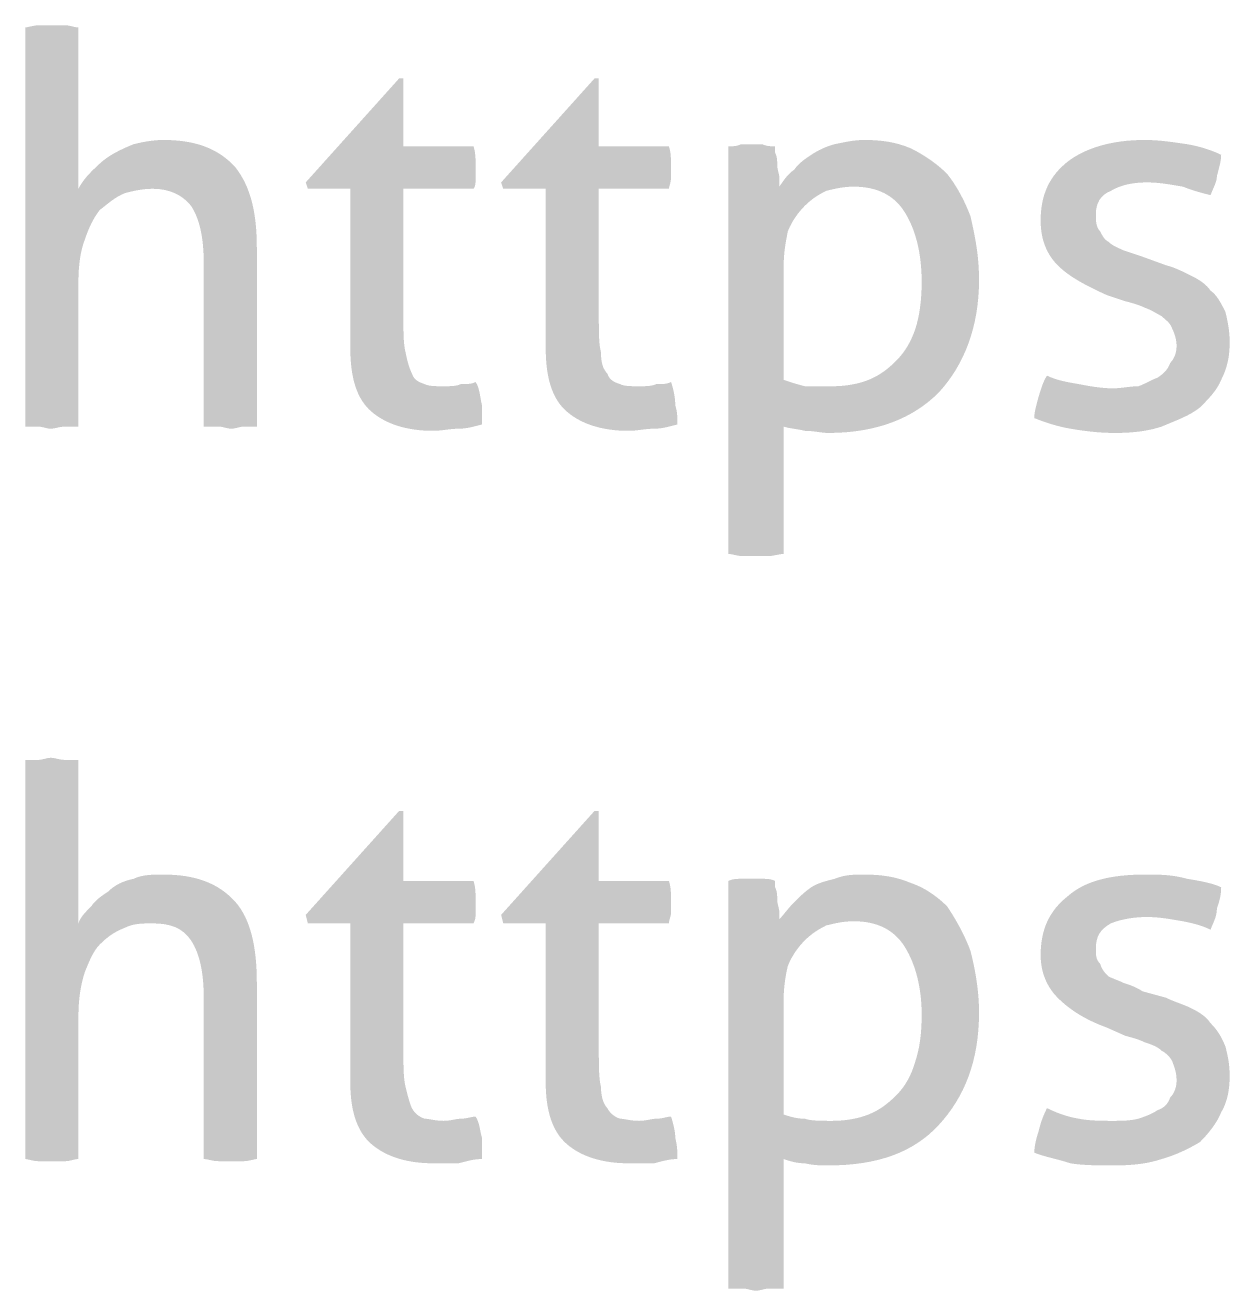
# Model space of a CAD drawing. Header units: millimetres. Extents: x 50 to 239, y 17 to 185.
# Drawn here: x 77.76 to 87.14, y 16.74 to 26.6 of the extents above; entities that cross this region are included whole.
import ezdxf

# ---------------------------------------------------------------- set-up
doc = ezdxf.new("R2010")
doc.units = ezdxf.units.MM
doc.header["$MEASUREMENT"] = 0
doc.layers.get('0').update_dxf_attribs({"linetype": 'CONTINUOUS'})

msp = doc.modelspace()

# ---------------------------------------------------------------- hatches: boundary and pattern name
at = {"true_color": 0x000007}
h = msp.add_hatch(color=0, dxfattribs=at)
edge = h.paths.add_edge_path()
edge.add_spline(control_points=[(77.7565, 26.5849), (77.7731, 26.5849), (77.8227, 26.6014), (77.8558, 26.6014), (77.8558, 26.6014), (77.8889, 26.6014), (77.922, 26.6014), (77.9551, 26.6014), (77.9551, 26.6014), (77.9882, 26.6014), (78.0213, 26.6014), (78.0709, 26.6014), (78.0709, 26.6014), (78.104, 26.6014), (78.1371, 26.5849), (78.1702, 26.5849)], knot_values=[0, 0, 0, 0, 0.0625, 0.0625, 0.0625, 0.0625, 0.125, 0.125, 0.125, 0.125, 0.1875, 0.1875, 0.1875, 0.1875, 1, 1, 1, 1], degree=3, periodic=0)
edge.add_line((78.1702, 26.5849), (78.1702, 25.3273))
edge.add_spline(control_points=[(78.1702, 25.3273), (78.1867, 25.3603), (78.2198, 25.41), (78.2695, 25.4596), (78.2695, 25.4596), (78.3026, 25.4927), (78.3522, 25.5424), (78.4019, 25.5755), (78.4019, 25.5755), (78.4515, 25.6086), (78.5177, 25.6417), (78.6004, 25.6747), (78.6004, 25.6747), (78.6666, 25.6913), (78.7494, 25.7078), (78.8321, 25.7078), (78.8321, 25.7078), (79.0803, 25.7078), (79.2623, 25.6417), (79.3947, 25.4927), (79.3947, 25.4927), (79.5105, 25.3438), (79.5602, 25.1452), (79.5602, 24.8639)], knot_values=[0, 0, 0, 0, 0.041667, 0.041667, 0.041667, 0.041667, 0.083333, 0.083333, 0.083333, 0.083333, 0.125, 0.125, 0.125, 0.125, 0.166667, 0.166667, 0.166667, 0.166667, 0.208333, 0.208333, 0.208333, 0.208333, 1, 1, 1, 1], degree=3, periodic=0)
edge.add_line((79.5602, 24.8639), (79.5602, 23.4739))
edge.add_spline(control_points=[(79.5602, 23.4739), (79.5436, 23.4739), (79.494, 23.4739), (79.4609, 23.4739), (79.4609, 23.4739), (79.4278, 23.4739), (79.3947, 23.4574), (79.3616, 23.4574), (79.3616, 23.4574), (79.3285, 23.4574), (79.2954, 23.4739), (79.2623, 23.4739), (79.2623, 23.4739), (79.2127, 23.4739), (79.1796, 23.4739), (79.1465, 23.4739)], knot_values=[0, 0, 0, 0, 0.0625, 0.0625, 0.0625, 0.0625, 0.125, 0.125, 0.125, 0.125, 0.1875, 0.1875, 0.1875, 0.1875, 1, 1, 1, 1], degree=3, periodic=0)
edge.add_line((79.1465, 23.4739), (79.1465, 24.7481))
edge.add_spline(control_points=[(79.1465, 24.7481), (79.1465, 24.9467), (79.1134, 25.0956), (79.0472, 25.1949), (79.0472, 25.1949), (78.981, 25.2776), (78.8817, 25.3273), (78.7494, 25.3273), (78.7494, 25.3273), (78.6666, 25.3273), (78.6004, 25.3107), (78.5342, 25.2942), (78.5342, 25.2942), (78.4515, 25.2611), (78.4019, 25.2114), (78.3357, 25.1618), (78.3357, 25.1618), (78.286, 25.0956), (78.2529, 25.0294), (78.2198, 24.9301), (78.2198, 24.9301), (78.1867, 24.8474), (78.1702, 24.7315), (78.1702, 24.5992)], knot_values=[0, 0, 0, 0, 0.041667, 0.041667, 0.041667, 0.041667, 0.083333, 0.083333, 0.083333, 0.083333, 0.125, 0.125, 0.125, 0.125, 0.166667, 0.166667, 0.166667, 0.166667, 0.208333, 0.208333, 0.208333, 0.208333, 1, 1, 1, 1], degree=3, periodic=0)
edge.add_line((78.1702, 24.5992), (78.1702, 23.4739))
edge.add_spline(control_points=[(78.1702, 23.4739), (78.1371, 23.4739), (78.104, 23.4739), (78.0709, 23.4739), (78.0709, 23.4739), (78.0213, 23.4739), (77.9882, 23.4574), (77.9551, 23.4574), (77.9551, 23.4574), (77.922, 23.4574), (77.8889, 23.4739), (77.8558, 23.4739), (77.8558, 23.4739), (77.8227, 23.4739), (77.7731, 23.4739), (77.7565, 23.4739)], knot_values=[0, 0, 0, 0, 0.0625, 0.0625, 0.0625, 0.0625, 0.125, 0.125, 0.125, 0.125, 0.1875, 0.1875, 0.1875, 0.1875, 1, 1, 1, 1], degree=3, periodic=0)
edge.add_line((77.7565, 23.4739), (77.7565, 26.5849))
h = msp.add_hatch(color=0, dxfattribs=at)
edge = h.paths.add_edge_path()
edge.add_line((80.2883, 25.3273), (79.9573, 25.3273))
edge.add_line((79.9573, 25.3273), (79.9408, 25.3769))
edge.add_line((79.9408, 25.3769), (80.6689, 26.1877))
edge.add_line((80.6689, 26.1877), (80.702, 26.1877))
edge.add_line((80.702, 26.1877), (80.702, 25.6582))
edge.add_line((80.702, 25.6582), (81.248, 25.6582))
edge.add_spline(control_points=[(81.248, 25.6582), (81.2646, 25.6086), (81.2646, 25.5589), (81.2646, 25.4927), (81.2646, 25.4927), (81.2646, 25.4596), (81.2646, 25.4265), (81.2646, 25.41), (81.2646, 25.41), (81.2646, 25.3769), (81.2646, 25.3438), (81.248, 25.3273)], knot_values=[0, 0, 0, 0, 0.083333, 0.083333, 0.083333, 0.083333, 0.166667, 0.166667, 0.166667, 0.166667, 1, 1, 1, 1], degree=3, periodic=0)
edge.add_line((81.248, 25.3273), (80.702, 25.3273))
edge.add_line((80.702, 25.3273), (80.702, 24.3344))
edge.add_spline(control_points=[(80.702, 24.3344), (80.702, 24.202), (80.702, 24.1193), (80.7185, 24.0531), (80.7185, 24.0531), (80.7351, 23.9704), (80.7516, 23.9207), (80.7682, 23.8876), (80.7682, 23.8876), (80.7847, 23.838), (80.8178, 23.8214), (80.8674, 23.8049), (80.8674, 23.8049), (80.9005, 23.7883), (80.9502, 23.7883), (81.0164, 23.7883), (81.0164, 23.7883), (81.066, 23.7883), (81.1156, 23.7883), (81.1487, 23.8049), (81.1487, 23.8049), (81.1984, 23.8049), (81.2315, 23.8049), (81.2646, 23.8214), (81.2646, 23.8214), (81.2977, 23.7718), (81.2977, 23.7056), (81.3142, 23.6394), (81.3142, 23.6394), (81.3142, 23.5898), (81.3142, 23.5401), (81.3142, 23.4905), (81.3142, 23.4905), (81.248, 23.4739), (81.1984, 23.4574), (81.1322, 23.4574), (81.1322, 23.4574), (81.066, 23.4574), (80.9998, 23.4408), (80.9336, 23.4408), (80.9336, 23.4408), (80.7351, 23.4408), (80.5696, 23.4905), (80.4537, 23.5898), (80.4537, 23.5898), (80.3379, 23.6891), (80.2883, 23.8545), (80.2883, 24.0862)], knot_values=[0, 0, 0, 0, 0.020833, 0.020833, 0.020833, 0.020833, 0.041667, 0.041667, 0.041667, 0.041667, 0.0625, 0.0625, 0.0625, 0.0625, 0.083333, 0.083333, 0.083333, 0.083333, 0.104167, 0.104167, 0.104167, 0.104167, 0.125, 0.125, 0.125, 0.125, 0.145833, 0.145833, 0.145833, 0.145833, 0.166667, 0.166667, 0.166667, 0.166667, 0.1875, 0.1875, 0.1875, 0.1875, 0.208333, 0.208333, 0.208333, 0.208333, 0.229167, 0.229167, 0.229167, 0.229167, 1, 1, 1, 1], degree=3, periodic=0)
edge.add_line((80.2883, 24.0862), (80.2883, 25.3273))
h = msp.add_hatch(color=0, dxfattribs=at)
edge = h.paths.add_edge_path()
edge.add_line((81.8106, 25.3273), (81.4797, 25.3273))
edge.add_line((81.4797, 25.3273), (81.4631, 25.3769))
edge.add_line((81.4631, 25.3769), (82.1912, 26.1877))
edge.add_line((82.1912, 26.1877), (82.2243, 26.1877))
edge.add_line((82.2243, 26.1877), (82.2243, 25.6582))
edge.add_line((82.2243, 25.6582), (82.7704, 25.6582))
edge.add_spline(control_points=[(82.7704, 25.6582), (82.7869, 25.6086), (82.7869, 25.5589), (82.7869, 25.4927), (82.7869, 25.4927), (82.7869, 25.4596), (82.7869, 25.4265), (82.7869, 25.41), (82.7869, 25.41), (82.7869, 25.3769), (82.7704, 25.3438), (82.7704, 25.3273)], knot_values=[0, 0, 0, 0, 0.083333, 0.083333, 0.083333, 0.083333, 0.166667, 0.166667, 0.166667, 0.166667, 1, 1, 1, 1], degree=3, periodic=0)
edge.add_line((82.7704, 25.3273), (82.2243, 25.3273))
edge.add_line((82.2243, 25.3273), (82.2243, 24.3344))
edge.add_spline(control_points=[(82.2243, 24.3344), (82.2243, 24.202), (82.2243, 24.1193), (82.2409, 24.0531), (82.2409, 24.0531), (82.2409, 23.9704), (82.2574, 23.9207), (82.2905, 23.8876), (82.2905, 23.8876), (82.3071, 23.838), (82.3402, 23.8214), (82.3898, 23.8049), (82.3898, 23.8049), (82.4229, 23.7883), (82.4725, 23.7883), (82.5387, 23.7883), (82.5387, 23.7883), (82.5884, 23.7883), (82.638, 23.7883), (82.6711, 23.8049), (82.6711, 23.8049), (82.7208, 23.8049), (82.7538, 23.8049), (82.7869, 23.8214), (82.7869, 23.8214), (82.8035, 23.7718), (82.82, 23.7056), (82.82, 23.6394), (82.82, 23.6394), (82.8366, 23.5898), (82.8366, 23.5401), (82.8366, 23.4905), (82.8366, 23.4905), (82.7704, 23.4739), (82.7208, 23.4574), (82.6546, 23.4574), (82.6546, 23.4574), (82.5884, 23.4574), (82.5222, 23.4408), (82.456, 23.4408), (82.456, 23.4408), (82.2574, 23.4408), (82.0919, 23.4905), (81.9761, 23.5898), (81.9761, 23.5898), (81.8603, 23.6891), (81.8106, 23.8545), (81.8106, 24.0862)], knot_values=[0, 0, 0, 0, 0.020833, 0.020833, 0.020833, 0.020833, 0.041667, 0.041667, 0.041667, 0.041667, 0.0625, 0.0625, 0.0625, 0.0625, 0.083333, 0.083333, 0.083333, 0.083333, 0.104167, 0.104167, 0.104167, 0.104167, 0.125, 0.125, 0.125, 0.125, 0.145833, 0.145833, 0.145833, 0.145833, 0.166667, 0.166667, 0.166667, 0.166667, 0.1875, 0.1875, 0.1875, 0.1875, 0.208333, 0.208333, 0.208333, 0.208333, 0.229167, 0.229167, 0.229167, 0.229167, 1, 1, 1, 1], degree=3, periodic=0)
edge.add_line((81.8106, 24.0862), (81.8106, 25.3273))
h = msp.add_hatch(color=0, dxfattribs=at)
edge = h.paths.add_edge_path()
edge.add_spline(control_points=[(83.2337, 25.6582), (83.2668, 25.6582), (83.2999, 25.6582), (83.333, 25.6747), (83.333, 25.6747), (83.3496, 25.6747), (83.3827, 25.6747), (83.4157, 25.6747), (83.4157, 25.6747), (83.4488, 25.6747), (83.4819, 25.6747), (83.4985, 25.6747), (83.4985, 25.6747), (83.5316, 25.6582), (83.5647, 25.6582), (83.5978, 25.6582), (83.5978, 25.6582), (83.5978, 25.6417), (83.5978, 25.6251), (83.5978, 25.6086), (83.5978, 25.6086), (83.6143, 25.5755), (83.6143, 25.5424), (83.6143, 25.5093), (83.6143, 25.5093), (83.6143, 25.4762), (83.6309, 25.4431), (83.6309, 25.41), (83.6309, 25.41), (83.6309, 25.3769), (83.6309, 25.3603), (83.6309, 25.3438), (83.6309, 25.3438), (83.664, 25.3934), (83.6971, 25.4431), (83.7467, 25.4762), (83.7467, 25.4762), (83.7798, 25.5258), (83.8294, 25.5589), (83.8791, 25.592), (83.8791, 25.592), (83.9287, 25.6251), (83.9949, 25.6582), (84.0611, 25.6747), (84.0611, 25.6747), (84.1438, 25.6913), (84.21, 25.7078), (84.2928, 25.7078), (84.2928, 25.7078), (84.4251, 25.7078), (84.541, 25.6913), (84.6568, 25.6417), (84.6568, 25.6417), (84.7561, 25.592), (84.8554, 25.5258), (84.9381, 25.4431), (84.9381, 25.4431), (85.0043, 25.3603), (85.0705, 25.2445), (85.1201, 25.1121), (85.1201, 25.1121), (85.1532, 24.9632), (85.1863, 24.8143), (85.1863, 24.6157), (85.1863, 24.6157), (85.1863, 24.2517), (85.0705, 23.9538), (84.8719, 23.7387), (84.8719, 23.7387), (84.6734, 23.5401), (84.392, 23.4243), (84.0115, 23.4243), (84.0115, 23.4243), (83.9618, 23.4243), (83.8956, 23.4408), (83.8294, 23.4408), (83.8294, 23.4408), (83.7632, 23.4574), (83.7136, 23.4574), (83.664, 23.4739)], knot_values=[0, 0, 0, 0, 0.0125, 0.0125, 0.0125, 0.0125, 0.025, 0.025, 0.025, 0.025, 0.0375, 0.0375, 0.0375, 0.0375, 0.05, 0.05, 0.05, 0.05, 0.0625, 0.0625, 0.0625, 0.0625, 0.075, 0.075, 0.075, 0.075, 0.0875, 0.0875, 0.0875, 0.0875, 0.1, 0.1, 0.1, 0.1, 0.1125, 0.1125, 0.1125, 0.1125, 0.125, 0.125, 0.125, 0.125, 0.1375, 0.1375, 0.1375, 0.1375, 0.15, 0.15, 0.15, 0.15, 0.1625, 0.1625, 0.1625, 0.1625, 0.175, 0.175, 0.175, 0.175, 0.1875, 0.1875, 0.1875, 0.1875, 0.2, 0.2, 0.2, 0.2, 0.2125, 0.2125, 0.2125, 0.2125, 0.225, 0.225, 0.225, 0.225, 0.2375, 0.2375, 0.2375, 0.2375, 1, 1, 1, 1], degree=3, periodic=0)
edge.add_line((83.664, 23.4739), (83.664, 22.4811))
edge.add_spline(control_points=[(83.664, 22.4811), (83.6309, 22.4811), (83.5812, 22.4645), (83.5481, 22.4645), (83.5481, 22.4645), (83.515, 22.4645), (83.4819, 22.4645), (83.4488, 22.4645), (83.4488, 22.4645), (83.4157, 22.4645), (83.3827, 22.4645), (83.3496, 22.4645), (83.3496, 22.4645), (83.2999, 22.4645), (83.2668, 22.4811), (83.2337, 22.4811)], knot_values=[0, 0, 0, 0, 0.0625, 0.0625, 0.0625, 0.0625, 0.125, 0.125, 0.125, 0.125, 0.1875, 0.1875, 0.1875, 0.1875, 1, 1, 1, 1], degree=3, periodic=0)
edge.add_line((83.2337, 22.4811), (83.2337, 25.6582))
edge = h.paths.add_edge_path()
edge.add_spline(control_points=[(83.664, 23.838), (83.7136, 23.8214), (83.7632, 23.8049), (83.8294, 23.7883), (83.8294, 23.7883), (83.8791, 23.7883), (83.9453, 23.7883), (84.0445, 23.7883), (84.0445, 23.7883), (84.1438, 23.7883), (84.2431, 23.8049), (84.3259, 23.838), (84.3259, 23.838), (84.4086, 23.8711), (84.4748, 23.9207), (84.541, 23.9869), (84.541, 23.9869), (84.6072, 24.0531), (84.6568, 24.1358), (84.6899, 24.2351), (84.6899, 24.2351), (84.723, 24.3344), (84.7395, 24.4668), (84.7395, 24.5992), (84.7395, 24.5992), (84.7395, 24.8308), (84.6899, 25.0129), (84.6072, 25.1452), (84.6072, 25.1452), (84.5244, 25.2776), (84.392, 25.3438), (84.21, 25.3438), (84.21, 25.3438), (84.1273, 25.3438), (84.0611, 25.3273), (83.9949, 25.3107), (83.9949, 25.3107), (83.9287, 25.2776), (83.8791, 25.2445), (83.8294, 25.1949), (83.8294, 25.1949), (83.7798, 25.1452), (83.7301, 25.079), (83.6971, 24.9963), (83.6971, 24.9963), (83.6805, 24.9136), (83.664, 24.8308), (83.664, 24.715)], knot_values=[0, 0, 0, 0, 0.020833, 0.020833, 0.020833, 0.020833, 0.041667, 0.041667, 0.041667, 0.041667, 0.0625, 0.0625, 0.0625, 0.0625, 0.083333, 0.083333, 0.083333, 0.083333, 0.104167, 0.104167, 0.104167, 0.104167, 0.125, 0.125, 0.125, 0.125, 0.145833, 0.145833, 0.145833, 0.145833, 0.166667, 0.166667, 0.166667, 0.166667, 0.1875, 0.1875, 0.1875, 0.1875, 0.208333, 0.208333, 0.208333, 0.208333, 0.229167, 0.229167, 0.229167, 0.229167, 1, 1, 1, 1], degree=3, periodic=0)
edge.add_line((83.664, 24.715), (83.664, 23.838))
h = msp.add_hatch(color=0, dxfattribs=at)
edge = h.paths.add_edge_path()
edge.add_spline(control_points=[(85.7158, 23.8711), (85.782, 23.838), (85.8648, 23.8214), (85.9641, 23.8049), (85.9641, 23.8049), (86.0468, 23.7883), (86.1461, 23.7718), (86.2288, 23.7718), (86.2288, 23.7718), (86.295, 23.7718), (86.3612, 23.7883), (86.4274, 23.7883), (86.4274, 23.7883), (86.477, 23.8049), (86.5267, 23.838), (86.5763, 23.8545), (86.5763, 23.8545), (86.626, 23.8876), (86.659, 23.9207), (86.6756, 23.9704), (86.6756, 23.9704), (86.7087, 24.0035), (86.7252, 24.0531), (86.7252, 24.1027), (86.7252, 24.1027), (86.7252, 24.1524), (86.7087, 24.202), (86.6921, 24.2351), (86.6921, 24.2351), (86.6756, 24.2848), (86.6425, 24.3013), (86.6094, 24.3344), (86.6094, 24.3344), (86.5763, 24.351), (86.5267, 24.384), (86.477, 24.4006), (86.477, 24.4006), (86.4439, 24.4171), (86.3943, 24.4337), (86.3281, 24.4502)], knot_values=[0, 0, 0, 0, 0.025, 0.025, 0.025, 0.025, 0.05, 0.05, 0.05, 0.05, 0.075, 0.075, 0.075, 0.075, 0.1, 0.1, 0.1, 0.1, 0.125, 0.125, 0.125, 0.125, 0.15, 0.15, 0.15, 0.15, 0.175, 0.175, 0.175, 0.175, 0.2, 0.2, 0.2, 0.2, 0.225, 0.225, 0.225, 0.225, 1, 1, 1, 1], degree=3, periodic=0)
edge.add_line((86.3281, 24.4502), (86.1792, 24.4999))
edge.add_spline(control_points=[(86.1792, 24.4999), (85.9971, 24.5826), (85.8813, 24.6488), (85.7986, 24.7315), (85.7986, 24.7315), (85.7158, 24.8143), (85.6662, 24.9301), (85.6662, 25.079), (85.6662, 25.079), (85.6662, 25.2776), (85.7324, 25.4265), (85.8813, 25.5424), (85.8813, 25.5424), (86.0137, 25.6417), (86.2123, 25.7078), (86.477, 25.7078), (86.477, 25.7078), (86.5929, 25.7078), (86.6921, 25.6913), (86.808, 25.6747), (86.808, 25.6747), (86.9073, 25.6582), (87.0065, 25.6251), (87.0727, 25.592), (87.0727, 25.592), (87.0727, 25.5424), (87.0562, 25.4927), (87.0396, 25.4265), (87.0396, 25.4265), (87.0396, 25.3769), (87.0065, 25.3273), (86.99, 25.2776), (86.99, 25.2776), (86.9238, 25.2942), (86.8576, 25.3107), (86.7749, 25.3438), (86.7749, 25.3438), (86.6756, 25.3603), (86.5929, 25.3769), (86.4936, 25.3769), (86.4936, 25.3769), (86.3943, 25.3769), (86.295, 25.3603), (86.2123, 25.3107), (86.2123, 25.3107), (86.1295, 25.2776), (86.0964, 25.2114), (86.0964, 25.1287), (86.0964, 25.1287), (86.0964, 25.079), (86.0964, 25.0294), (86.1295, 24.9963), (86.1295, 24.9963), (86.1461, 24.9632), (86.1626, 24.9301), (86.1957, 24.9136), (86.1957, 24.9136), (86.2288, 24.8805), (86.2785, 24.8639), (86.3116, 24.8474), (86.3116, 24.8474), (86.3612, 24.8308), (86.4108, 24.8143), (86.4605, 24.7977)], knot_values=[0, 0, 0, 0, 0.015625, 0.015625, 0.015625, 0.015625, 0.03125, 0.03125, 0.03125, 0.03125, 0.046875, 0.046875, 0.046875, 0.046875, 0.0625, 0.0625, 0.0625, 0.0625, 0.078125, 0.078125, 0.078125, 0.078125, 0.09375, 0.09375, 0.09375, 0.09375, 0.109375, 0.109375, 0.109375, 0.109375, 0.125, 0.125, 0.125, 0.125, 0.140625, 0.140625, 0.140625, 0.140625, 0.15625, 0.15625, 0.15625, 0.15625, 0.171875, 0.171875, 0.171875, 0.171875, 0.1875, 0.1875, 0.1875, 0.1875, 0.203125, 0.203125, 0.203125, 0.203125, 0.21875, 0.21875, 0.21875, 0.21875, 0.234375, 0.234375, 0.234375, 0.234375, 1, 1, 1, 1], degree=3, periodic=0)
edge.add_line((86.4605, 24.7977), (86.6425, 24.7315))
edge.add_spline(control_points=[(86.6425, 24.7315), (86.7087, 24.715), (86.7749, 24.6819), (86.8411, 24.6488), (86.8411, 24.6488), (86.9073, 24.6157), (86.9569, 24.5826), (86.99, 24.533), (86.99, 24.533), (87.0396, 24.4999), (87.0727, 24.4337), (87.1058, 24.3675), (87.1058, 24.3675), (87.1224, 24.3013), (87.1389, 24.2186), (87.1389, 24.1358), (87.1389, 24.1358), (87.1389, 24.02), (87.1224, 23.9373), (87.0727, 23.838), (87.0727, 23.838), (87.0396, 23.7552), (86.9734, 23.6891), (86.9073, 23.6229), (86.9073, 23.6229), (86.8245, 23.5567), (86.7252, 23.5236), (86.6094, 23.4739), (86.6094, 23.4739), (86.5101, 23.4408), (86.3943, 23.4243), (86.2454, 23.4243), (86.2454, 23.4243), (86.113, 23.4243), (85.9971, 23.4408), (85.8979, 23.4574), (85.8979, 23.4574), (85.7986, 23.4739), (85.6993, 23.507), (85.6166, 23.5401), (85.6166, 23.5401), (85.6166, 23.5898), (85.6331, 23.6394), (85.6497, 23.7056), (85.6497, 23.7056), (85.6662, 23.7552), (85.6827, 23.8214), (85.7158, 23.8711)], knot_values=[0, 0, 0, 0, 0.020833, 0.020833, 0.020833, 0.020833, 0.041667, 0.041667, 0.041667, 0.041667, 0.0625, 0.0625, 0.0625, 0.0625, 0.083333, 0.083333, 0.083333, 0.083333, 0.104167, 0.104167, 0.104167, 0.104167, 0.125, 0.125, 0.125, 0.125, 0.145833, 0.145833, 0.145833, 0.145833, 0.166667, 0.166667, 0.166667, 0.166667, 0.1875, 0.1875, 0.1875, 0.1875, 0.208333, 0.208333, 0.208333, 0.208333, 0.229167, 0.229167, 0.229167, 0.229167, 1, 1, 1, 1], degree=3, periodic=0)
h = msp.add_hatch(color=0, dxfattribs=at)
edge = h.paths.add_edge_path()
edge.add_spline(control_points=[(77.7565, 20.876), (77.7731, 20.876), (77.8227, 20.876), (77.8558, 20.876), (77.8558, 20.876), (77.8889, 20.876), (77.922, 20.8925), (77.9551, 20.8925), (77.9551, 20.8925), (77.9882, 20.8925), (78.0213, 20.876), (78.0709, 20.876), (78.0709, 20.876), (78.104, 20.876), (78.1371, 20.876), (78.1702, 20.876)], knot_values=[0, 0, 0, 0, 0.0625, 0.0625, 0.0625, 0.0625, 0.125, 0.125, 0.125, 0.125, 0.1875, 0.1875, 0.1875, 0.1875, 1, 1, 1, 1], degree=3, periodic=0)
edge.add_line((78.1702, 20.876), (78.1702, 19.6018))
edge.add_spline(control_points=[(78.1702, 19.6018), (78.1867, 19.6515), (78.2198, 19.6846), (78.2695, 19.7342), (78.2695, 19.7342), (78.3026, 19.7839), (78.3522, 19.8169), (78.4019, 19.85), (78.4019, 19.85), (78.4515, 19.8997), (78.5177, 19.9328), (78.6004, 19.9493), (78.6004, 19.9493), (78.6666, 19.9824), (78.7494, 19.9824), (78.8321, 19.9824), (78.8321, 19.9824), (79.0803, 19.9824), (79.2623, 19.9162), (79.3947, 19.7673), (79.3947, 19.7673), (79.5105, 19.6349), (79.5602, 19.4198), (79.5602, 19.1385)], knot_values=[0, 0, 0, 0, 0.041667, 0.041667, 0.041667, 0.041667, 0.083333, 0.083333, 0.083333, 0.083333, 0.125, 0.125, 0.125, 0.125, 0.166667, 0.166667, 0.166667, 0.166667, 0.208333, 0.208333, 0.208333, 0.208333, 1, 1, 1, 1], degree=3, periodic=0)
edge.add_line((79.5602, 19.1385), (79.5602, 17.7651))
edge.add_spline(control_points=[(79.5602, 17.7651), (79.5436, 17.7651), (79.494, 17.7485), (79.4609, 17.7485), (79.4609, 17.7485), (79.4278, 17.7485), (79.3947, 17.7485), (79.3616, 17.7485), (79.3616, 17.7485), (79.3285, 17.7485), (79.2954, 17.7485), (79.2623, 17.7485), (79.2623, 17.7485), (79.2127, 17.7485), (79.1796, 17.7651), (79.1465, 17.7651)], knot_values=[0, 0, 0, 0, 0.0625, 0.0625, 0.0625, 0.0625, 0.125, 0.125, 0.125, 0.125, 0.1875, 0.1875, 0.1875, 0.1875, 1, 1, 1, 1], degree=3, periodic=0)
edge.add_line((79.1465, 17.7651), (79.1465, 19.0227))
edge.add_spline(control_points=[(79.1465, 19.0227), (79.1465, 19.2212), (79.1134, 19.3702), (79.0472, 19.4695), (79.0472, 19.4695), (78.981, 19.5687), (78.8817, 19.6018), (78.7494, 19.6018), (78.7494, 19.6018), (78.6666, 19.6018), (78.6004, 19.6018), (78.5342, 19.5687), (78.5342, 19.5687), (78.4515, 19.5356), (78.4019, 19.5025), (78.3357, 19.4364), (78.3357, 19.4364), (78.286, 19.3867), (78.2529, 19.304), (78.2198, 19.2212), (78.2198, 19.2212), (78.1867, 19.122), (78.1702, 19.0061), (78.1702, 18.8737)], knot_values=[0, 0, 0, 0, 0.041667, 0.041667, 0.041667, 0.041667, 0.083333, 0.083333, 0.083333, 0.083333, 0.125, 0.125, 0.125, 0.125, 0.166667, 0.166667, 0.166667, 0.166667, 0.208333, 0.208333, 0.208333, 0.208333, 1, 1, 1, 1], degree=3, periodic=0)
edge.add_line((78.1702, 18.8737), (78.1702, 17.7651))
edge.add_spline(control_points=[(78.1702, 17.7651), (78.1371, 17.7651), (78.104, 17.7485), (78.0709, 17.7485), (78.0709, 17.7485), (78.0213, 17.7485), (77.9882, 17.7485), (77.9551, 17.7485), (77.9551, 17.7485), (77.922, 17.7485), (77.8889, 17.7485), (77.8558, 17.7485), (77.8558, 17.7485), (77.8227, 17.7485), (77.7731, 17.7651), (77.7565, 17.7651)], knot_values=[0, 0, 0, 0, 0.0625, 0.0625, 0.0625, 0.0625, 0.125, 0.125, 0.125, 0.125, 0.1875, 0.1875, 0.1875, 0.1875, 1, 1, 1, 1], degree=3, periodic=0)
edge.add_line((77.7565, 17.7651), (77.7565, 20.876))
h = msp.add_hatch(color=0, dxfattribs=at)
edge = h.paths.add_edge_path()
edge.add_line((80.2883, 19.6018), (79.9573, 19.6018))
edge.add_line((79.9573, 19.6018), (79.9408, 19.668))
edge.add_line((79.9408, 19.668), (80.6689, 20.4788))
edge.add_line((80.6689, 20.4788), (80.702, 20.4788))
edge.add_line((80.702, 20.4788), (80.702, 19.9328))
edge.add_line((80.702, 19.9328), (81.248, 19.9328))
edge.add_spline(control_points=[(81.248, 19.9328), (81.2646, 19.8831), (81.2646, 19.8335), (81.2646, 19.7673), (81.2646, 19.7673), (81.2646, 19.7508), (81.2646, 19.7177), (81.2646, 19.6846), (81.2646, 19.6846), (81.2646, 19.6515), (81.2646, 19.6349), (81.248, 19.6018)], knot_values=[0, 0, 0, 0, 0.083333, 0.083333, 0.083333, 0.083333, 0.166667, 0.166667, 0.166667, 0.166667, 1, 1, 1, 1], degree=3, periodic=0)
edge.add_line((81.248, 19.6018), (80.702, 19.6018))
edge.add_line((80.702, 19.6018), (80.702, 18.609))
edge.add_spline(control_points=[(80.702, 18.609), (80.702, 18.4932), (80.702, 18.3939), (80.7185, 18.3277), (80.7185, 18.3277), (80.7351, 18.2615), (80.7516, 18.1953), (80.7682, 18.1622), (80.7682, 18.1622), (80.7847, 18.1291), (80.8178, 18.096), (80.8674, 18.0795), (80.8674, 18.0795), (80.9005, 18.0795), (80.9502, 18.0629), (81.0164, 18.0629), (81.0164, 18.0629), (81.066, 18.0629), (81.1156, 18.0795), (81.1487, 18.0795), (81.1487, 18.0795), (81.1984, 18.0795), (81.2315, 18.096), (81.2646, 18.096), (81.2646, 18.096), (81.2977, 18.0464), (81.2977, 17.9802), (81.3142, 17.9305), (81.3142, 17.9305), (81.3142, 17.8643), (81.3142, 17.8147), (81.3142, 17.7651), (81.3142, 17.7651), (81.248, 17.7651), (81.1984, 17.7485), (81.1322, 17.732), (81.1322, 17.732), (81.066, 17.732), (80.9998, 17.732), (80.9336, 17.732), (80.9336, 17.732), (80.7351, 17.732), (80.5696, 17.7816), (80.4537, 17.8809), (80.4537, 17.8809), (80.3379, 17.9802), (80.2883, 18.1457), (80.2883, 18.3608)], knot_values=[0, 0, 0, 0, 0.020833, 0.020833, 0.020833, 0.020833, 0.041667, 0.041667, 0.041667, 0.041667, 0.0625, 0.0625, 0.0625, 0.0625, 0.083333, 0.083333, 0.083333, 0.083333, 0.104167, 0.104167, 0.104167, 0.104167, 0.125, 0.125, 0.125, 0.125, 0.145833, 0.145833, 0.145833, 0.145833, 0.166667, 0.166667, 0.166667, 0.166667, 0.1875, 0.1875, 0.1875, 0.1875, 0.208333, 0.208333, 0.208333, 0.208333, 0.229167, 0.229167, 0.229167, 0.229167, 1, 1, 1, 1], degree=3, periodic=0)
edge.add_line((80.2883, 18.3608), (80.2883, 19.6018))
h = msp.add_hatch(color=0, dxfattribs=at)
edge = h.paths.add_edge_path()
edge.add_line((81.8106, 19.6018), (81.4797, 19.6018))
edge.add_line((81.4797, 19.6018), (81.4631, 19.668))
edge.add_line((81.4631, 19.668), (82.1912, 20.4788))
edge.add_line((82.1912, 20.4788), (82.2243, 20.4788))
edge.add_line((82.2243, 20.4788), (82.2243, 19.9328))
edge.add_line((82.2243, 19.9328), (82.7704, 19.9328))
edge.add_spline(control_points=[(82.7704, 19.9328), (82.7869, 19.8831), (82.7869, 19.8335), (82.7869, 19.7673), (82.7869, 19.7673), (82.7869, 19.7508), (82.7869, 19.7177), (82.7869, 19.6846), (82.7869, 19.6846), (82.7869, 19.6515), (82.7704, 19.6349), (82.7704, 19.6018)], knot_values=[0, 0, 0, 0, 0.083333, 0.083333, 0.083333, 0.083333, 0.166667, 0.166667, 0.166667, 0.166667, 1, 1, 1, 1], degree=3, periodic=0)
edge.add_line((82.7704, 19.6018), (82.2243, 19.6018))
edge.add_line((82.2243, 19.6018), (82.2243, 18.609))
edge.add_spline(control_points=[(82.2243, 18.609), (82.2243, 18.4932), (82.2243, 18.3939), (82.2409, 18.3277), (82.2409, 18.3277), (82.2409, 18.2615), (82.2574, 18.1953), (82.2905, 18.1622), (82.2905, 18.1622), (82.3071, 18.1291), (82.3402, 18.096), (82.3898, 18.0795), (82.3898, 18.0795), (82.4229, 18.0795), (82.4725, 18.0629), (82.5387, 18.0629), (82.5387, 18.0629), (82.5884, 18.0629), (82.638, 18.0795), (82.6711, 18.0795), (82.6711, 18.0795), (82.7208, 18.0795), (82.7538, 18.096), (82.7869, 18.096), (82.7869, 18.096), (82.8035, 18.0464), (82.82, 17.9802), (82.82, 17.9305), (82.82, 17.9305), (82.8366, 17.8643), (82.8366, 17.8147), (82.8366, 17.7651), (82.8366, 17.7651), (82.7704, 17.7651), (82.7208, 17.7485), (82.6546, 17.732), (82.6546, 17.732), (82.5884, 17.732), (82.5222, 17.732), (82.456, 17.732), (82.456, 17.732), (82.2574, 17.732), (82.0919, 17.7816), (81.9761, 17.8809), (81.9761, 17.8809), (81.8603, 17.9802), (81.8106, 18.1457), (81.8106, 18.3608)], knot_values=[0, 0, 0, 0, 0.020833, 0.020833, 0.020833, 0.020833, 0.041667, 0.041667, 0.041667, 0.041667, 0.0625, 0.0625, 0.0625, 0.0625, 0.083333, 0.083333, 0.083333, 0.083333, 0.104167, 0.104167, 0.104167, 0.104167, 0.125, 0.125, 0.125, 0.125, 0.145833, 0.145833, 0.145833, 0.145833, 0.166667, 0.166667, 0.166667, 0.166667, 0.1875, 0.1875, 0.1875, 0.1875, 0.208333, 0.208333, 0.208333, 0.208333, 0.229167, 0.229167, 0.229167, 0.229167, 1, 1, 1, 1], degree=3, periodic=0)
edge.add_line((81.8106, 18.3608), (81.8106, 19.6018))
h = msp.add_hatch(color=0, dxfattribs=at)
edge = h.paths.add_edge_path()
edge.add_spline(control_points=[(83.2337, 19.9328), (83.2668, 19.9493), (83.2999, 19.9493), (83.333, 19.9493), (83.333, 19.9493), (83.3496, 19.9493), (83.3827, 19.9493), (83.4157, 19.9493), (83.4157, 19.9493), (83.4488, 19.9493), (83.4819, 19.9493), (83.4985, 19.9493), (83.4985, 19.9493), (83.5316, 19.9493), (83.5647, 19.9493), (83.5978, 19.9328), (83.5978, 19.9328), (83.5978, 19.9328), (83.5978, 19.9162), (83.5978, 19.8831), (83.5978, 19.8831), (83.6143, 19.85), (83.6143, 19.8169), (83.6143, 19.7839), (83.6143, 19.7839), (83.6143, 19.7508), (83.6309, 19.7177), (83.6309, 19.6846), (83.6309, 19.6846), (83.6309, 19.6515), (83.6309, 19.6349), (83.6309, 19.6349), (83.6309, 19.6349), (83.664, 19.668), (83.6971, 19.7177), (83.7467, 19.7673), (83.7467, 19.7673), (83.7798, 19.8004), (83.8294, 19.85), (83.8791, 19.8831), (83.8791, 19.8831), (83.9287, 19.9162), (83.9949, 19.9328), (84.0611, 19.9493), (84.0611, 19.9493), (84.1438, 19.9824), (84.21, 19.9824), (84.2928, 19.9824), (84.2928, 19.9824), (84.4251, 19.9824), (84.541, 19.9659), (84.6568, 19.9162), (84.6568, 19.9162), (84.7561, 19.8831), (84.8554, 19.8169), (84.9381, 19.7342), (84.9381, 19.7342), (85.0043, 19.6349), (85.0705, 19.5191), (85.1201, 19.3867), (85.1201, 19.3867), (85.1532, 19.2543), (85.1863, 19.0889), (85.1863, 18.9068), (85.1863, 18.9068), (85.1863, 18.5262), (85.0705, 18.2449), (84.8719, 18.0298), (84.8719, 18.0298), (84.6734, 17.8147), (84.392, 17.7154), (84.0115, 17.7154), (84.0115, 17.7154), (83.9618, 17.7154), (83.8956, 17.7154), (83.8294, 17.732), (83.8294, 17.732), (83.7632, 17.732), (83.7136, 17.7485), (83.664, 17.7651)], knot_values=[0, 0, 0, 0, 0.0125, 0.0125, 0.0125, 0.0125, 0.025, 0.025, 0.025, 0.025, 0.0375, 0.0375, 0.0375, 0.0375, 0.05, 0.05, 0.05, 0.05, 0.0625, 0.0625, 0.0625, 0.0625, 0.075, 0.075, 0.075, 0.075, 0.0875, 0.0875, 0.0875, 0.0875, 0.1, 0.1, 0.1, 0.1, 0.1125, 0.1125, 0.1125, 0.1125, 0.125, 0.125, 0.125, 0.125, 0.1375, 0.1375, 0.1375, 0.1375, 0.15, 0.15, 0.15, 0.15, 0.1625, 0.1625, 0.1625, 0.1625, 0.175, 0.175, 0.175, 0.175, 0.1875, 0.1875, 0.1875, 0.1875, 0.2, 0.2, 0.2, 0.2, 0.2125, 0.2125, 0.2125, 0.2125, 0.225, 0.225, 0.225, 0.225, 0.2375, 0.2375, 0.2375, 0.2375, 1, 1, 1, 1], degree=3, periodic=0)
edge.add_line((83.664, 17.7651), (83.664, 16.7557))
edge.add_spline(control_points=[(83.664, 16.7557), (83.6309, 16.7557), (83.5812, 16.7557), (83.5481, 16.7557), (83.5481, 16.7557), (83.515, 16.7557), (83.4819, 16.7391), (83.4488, 16.7391), (83.4488, 16.7391), (83.4157, 16.7391), (83.3827, 16.7557), (83.3496, 16.7557), (83.3496, 16.7557), (83.2999, 16.7557), (83.2668, 16.7557), (83.2337, 16.7557)], knot_values=[0, 0, 0, 0, 0.0625, 0.0625, 0.0625, 0.0625, 0.125, 0.125, 0.125, 0.125, 0.1875, 0.1875, 0.1875, 0.1875, 1, 1, 1, 1], degree=3, periodic=0)
edge.add_line((83.2337, 16.7557), (83.2337, 19.9328))
edge = h.paths.add_edge_path()
edge.add_spline(control_points=[(83.664, 18.1126), (83.7136, 18.096), (83.7632, 18.0795), (83.8294, 18.0795), (83.8294, 18.0795), (83.8791, 18.0629), (83.9453, 18.0629), (84.0445, 18.0629), (84.0445, 18.0629), (84.1438, 18.0629), (84.2431, 18.0795), (84.3259, 18.1126), (84.3259, 18.1126), (84.4086, 18.1457), (84.4748, 18.1953), (84.541, 18.2615), (84.541, 18.2615), (84.6072, 18.3277), (84.6568, 18.4104), (84.6899, 18.5262), (84.6899, 18.5262), (84.723, 18.6255), (84.7395, 18.7414), (84.7395, 18.8903), (84.7395, 18.8903), (84.7395, 19.1054), (84.6899, 19.2874), (84.6072, 19.4198), (84.6072, 19.4198), (84.5244, 19.5522), (84.392, 19.6184), (84.21, 19.6184), (84.21, 19.6184), (84.1273, 19.6184), (84.0611, 19.6018), (83.9949, 19.5853), (83.9949, 19.5853), (83.9287, 19.5522), (83.8791, 19.5191), (83.8294, 19.4695), (83.8294, 19.4695), (83.7798, 19.4198), (83.7301, 19.3536), (83.6971, 19.2709), (83.6971, 19.2709), (83.6805, 19.2047), (83.664, 19.1054), (83.664, 19.0061)], knot_values=[0, 0, 0, 0, 0.020833, 0.020833, 0.020833, 0.020833, 0.041667, 0.041667, 0.041667, 0.041667, 0.0625, 0.0625, 0.0625, 0.0625, 0.083333, 0.083333, 0.083333, 0.083333, 0.104167, 0.104167, 0.104167, 0.104167, 0.125, 0.125, 0.125, 0.125, 0.145833, 0.145833, 0.145833, 0.145833, 0.166667, 0.166667, 0.166667, 0.166667, 0.1875, 0.1875, 0.1875, 0.1875, 0.208333, 0.208333, 0.208333, 0.208333, 0.229167, 0.229167, 0.229167, 0.229167, 1, 1, 1, 1], degree=3, periodic=0)
edge.add_line((83.664, 19.0061), (83.664, 18.1126))
h = msp.add_hatch(color=0, dxfattribs=at)
edge = h.paths.add_edge_path()
edge.add_spline(control_points=[(85.7158, 18.1622), (85.782, 18.1291), (85.8648, 18.096), (85.9641, 18.0795), (85.9641, 18.0795), (86.0468, 18.0629), (86.1461, 18.0629), (86.2288, 18.0629), (86.2288, 18.0629), (86.295, 18.0629), (86.3612, 18.0629), (86.4274, 18.0795), (86.4274, 18.0795), (86.477, 18.096), (86.5267, 18.1126), (86.5763, 18.1457), (86.5763, 18.1457), (86.626, 18.1622), (86.659, 18.1953), (86.6756, 18.2449), (86.6756, 18.2449), (86.7087, 18.278), (86.7252, 18.3277), (86.7252, 18.3773), (86.7252, 18.3773), (86.7252, 18.4435), (86.7087, 18.4766), (86.6921, 18.5262), (86.6921, 18.5262), (86.6756, 18.5593), (86.6425, 18.5924), (86.6094, 18.609), (86.6094, 18.609), (86.5763, 18.6421), (86.5267, 18.6586), (86.477, 18.6752), (86.477, 18.6752), (86.4439, 18.6917), (86.3943, 18.7083), (86.3281, 18.7248)], knot_values=[0, 0, 0, 0, 0.025, 0.025, 0.025, 0.025, 0.05, 0.05, 0.05, 0.05, 0.075, 0.075, 0.075, 0.075, 0.1, 0.1, 0.1, 0.1, 0.125, 0.125, 0.125, 0.125, 0.15, 0.15, 0.15, 0.15, 0.175, 0.175, 0.175, 0.175, 0.2, 0.2, 0.2, 0.2, 0.225, 0.225, 0.225, 0.225, 1, 1, 1, 1], degree=3, periodic=0)
edge.add_line((86.3281, 18.7248), (86.1792, 18.791))
edge.add_spline(control_points=[(86.1792, 18.791), (85.9971, 18.8572), (85.8813, 18.9399), (85.7986, 19.0227), (85.7986, 19.0227), (85.7158, 19.1054), (85.6662, 19.2212), (85.6662, 19.3536), (85.6662, 19.3536), (85.6662, 19.5522), (85.7324, 19.7011), (85.8813, 19.8169), (85.8813, 19.8169), (86.0137, 19.9328), (86.2123, 19.9824), (86.477, 19.9824), (86.477, 19.9824), (86.5929, 19.9824), (86.6921, 19.9824), (86.808, 19.9493), (86.808, 19.9493), (86.9073, 19.9328), (87.0065, 19.9162), (87.0727, 19.8831), (87.0727, 19.8831), (87.0727, 19.8169), (87.0562, 19.7673), (87.0396, 19.7177), (87.0396, 19.7177), (87.0396, 19.6515), (87.0065, 19.6018), (86.99, 19.5522), (86.99, 19.5522), (86.9238, 19.5853), (86.8576, 19.6018), (86.7749, 19.6184), (86.7749, 19.6184), (86.6756, 19.6349), (86.5929, 19.6515), (86.4936, 19.6515), (86.4936, 19.6515), (86.3943, 19.6515), (86.295, 19.6349), (86.2123, 19.6018), (86.2123, 19.6018), (86.1295, 19.5522), (86.0964, 19.5025), (86.0964, 19.4033), (86.0964, 19.4033), (86.0964, 19.3536), (86.0964, 19.3205), (86.1295, 19.2874), (86.1295, 19.2874), (86.1461, 19.2378), (86.1626, 19.2212), (86.1957, 19.1881), (86.1957, 19.1881), (86.2288, 19.1716), (86.2785, 19.1551), (86.3116, 19.1385), (86.3116, 19.1385), (86.3612, 19.122), (86.4108, 19.1054), (86.4605, 19.0723)], knot_values=[0, 0, 0, 0, 0.015625, 0.015625, 0.015625, 0.015625, 0.03125, 0.03125, 0.03125, 0.03125, 0.046875, 0.046875, 0.046875, 0.046875, 0.0625, 0.0625, 0.0625, 0.0625, 0.078125, 0.078125, 0.078125, 0.078125, 0.09375, 0.09375, 0.09375, 0.09375, 0.109375, 0.109375, 0.109375, 0.109375, 0.125, 0.125, 0.125, 0.125, 0.140625, 0.140625, 0.140625, 0.140625, 0.15625, 0.15625, 0.15625, 0.15625, 0.171875, 0.171875, 0.171875, 0.171875, 0.1875, 0.1875, 0.1875, 0.1875, 0.203125, 0.203125, 0.203125, 0.203125, 0.21875, 0.21875, 0.21875, 0.21875, 0.234375, 0.234375, 0.234375, 0.234375, 1, 1, 1, 1], degree=3, periodic=0)
edge.add_line((86.4605, 19.0723), (86.6425, 19.0227))
edge.add_spline(control_points=[(86.6425, 19.0227), (86.7087, 18.9896), (86.7749, 18.973), (86.8411, 18.9399), (86.8411, 18.9399), (86.9073, 18.9068), (86.9569, 18.8737), (86.99, 18.8241), (86.99, 18.8241), (87.0396, 18.7745), (87.0727, 18.7248), (87.1058, 18.6421), (87.1058, 18.6421), (87.1224, 18.5759), (87.1389, 18.5097), (87.1389, 18.4104), (87.1389, 18.4104), (87.1389, 18.3111), (87.1224, 18.2118), (87.0727, 18.1291), (87.0727, 18.1291), (87.0396, 18.0464), (86.9734, 17.9636), (86.9073, 17.8974), (86.9073, 17.8974), (86.8245, 17.8478), (86.7252, 17.7982), (86.6094, 17.7651), (86.6094, 17.7651), (86.5101, 17.732), (86.3943, 17.7154), (86.2454, 17.7154), (86.2454, 17.7154), (86.113, 17.7154), (85.9971, 17.7154), (85.8979, 17.732), (85.8979, 17.732), (85.7986, 17.7651), (85.6993, 17.7816), (85.6166, 17.8147), (85.6166, 17.8147), (85.6166, 17.8643), (85.6331, 17.9305), (85.6497, 17.9802), (85.6497, 17.9802), (85.6662, 18.0464), (85.6827, 18.096), (85.7158, 18.1622)], knot_values=[0, 0, 0, 0, 0.020833, 0.020833, 0.020833, 0.020833, 0.041667, 0.041667, 0.041667, 0.041667, 0.0625, 0.0625, 0.0625, 0.0625, 0.083333, 0.083333, 0.083333, 0.083333, 0.104167, 0.104167, 0.104167, 0.104167, 0.125, 0.125, 0.125, 0.125, 0.145833, 0.145833, 0.145833, 0.145833, 0.166667, 0.166667, 0.166667, 0.166667, 0.1875, 0.1875, 0.1875, 0.1875, 0.208333, 0.208333, 0.208333, 0.208333, 0.229167, 0.229167, 0.229167, 0.229167, 1, 1, 1, 1], degree=3, periodic=0)

doc.saveas('drawing.dxf')
